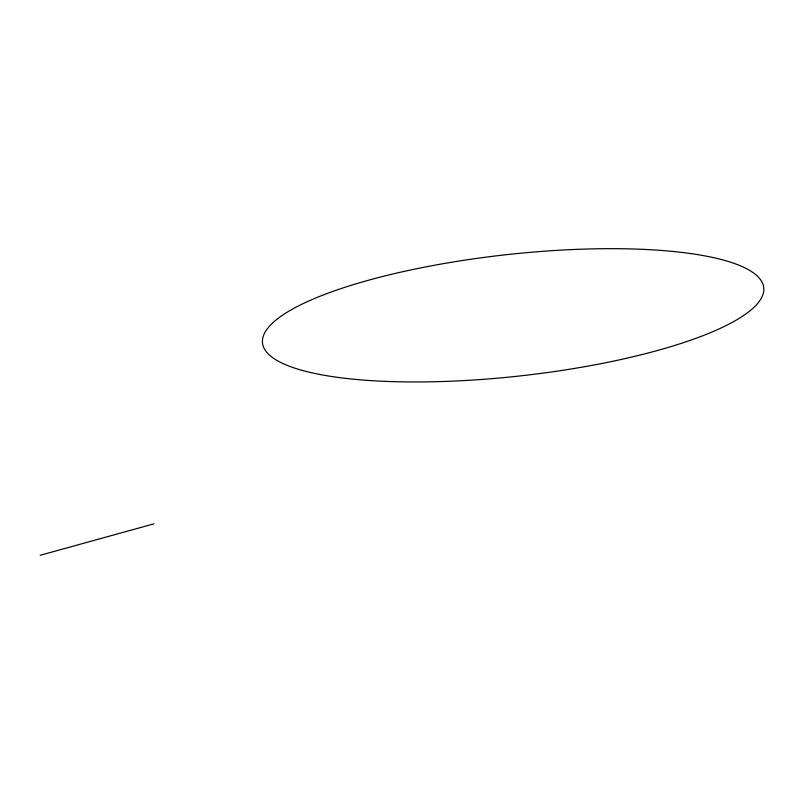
<?xml version="1.0" encoding="UTF-8"?>
<svg xmlns="http://www.w3.org/2000/svg" width="804" height="804" viewBox="0 0 804 804"><rect width="100%" height="100%" fill="white"/><g stroke="black" fill="none" stroke-linecap="round" stroke-linejoin="round"><path stroke-width="1.21" d="M40.2 555.293L153.835 523.856M384.543 381.337A252.124 60.993 -6.3 0 0 763.8 290.204A252.124 60.993 -6.3 0 0 391.066 274.415A252.124 60.993 -6.3 0 0 384.543 381.337"/></g></svg>
